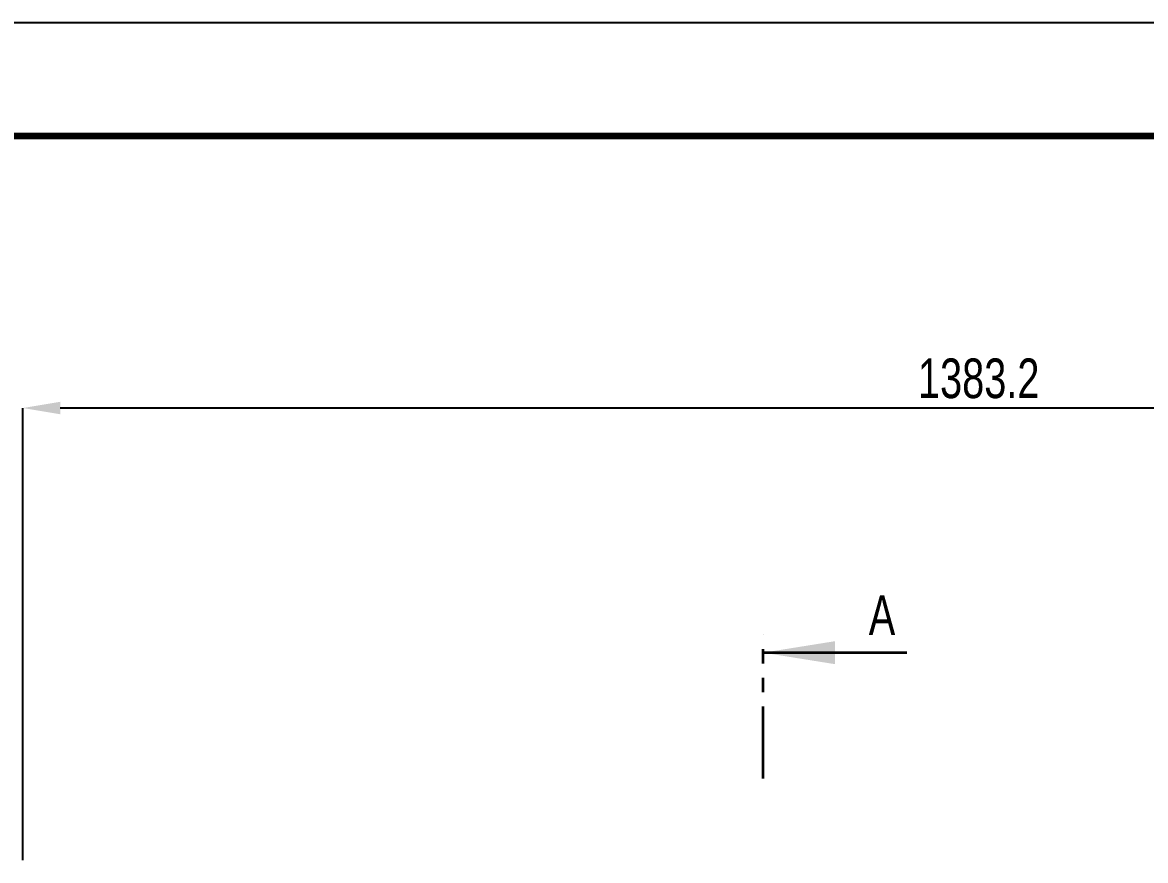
# Model space of a CAD drawing. Header units: millimetres. Extents: x 5983 to 6824, y 1301 to 1895.
# Drawn here: x 6085.4 to 6184.6, y 1820.7 to 1894.7 of the extents above; entities that cross this region are included whole.
import ezdxf

# ---------------------------------------------------------------- set-up
doc = ezdxf.new("R2010")
doc.units = ezdxf.units.MM
doc.linetypes.add('SLD-Mista-dupla', pattern=[12.7, 6.35, -1.27, 1.27, -1.27, 1.27, -1.27])
doc.linetypes.add('SLD-Sólida', pattern=[0])
doc.layers.add('COTA', color=1, linetype='SLD-Sólida')
doc.layers.add('FOLHA', color=7, linetype='Continuous')
doc.styles.add('SLDTEXTSTYLE5', font='TXT', dxfattribs={"width": 0.75})

msp = doc.modelspace()

# ---------------------------------------------------------------- linework, layer by layer
at = {"linetype": 'SLD-Mista-dupla', "lineweight": 35}
msp.add_line((6150.869, 1827.973), (6150.869, 1840.673), dxfattribs=at)
at = {"linetype": 'SLD-Sólida', "lineweight": 35}
msp.add_line((6163.569, 1839.086), (6150.869, 1839.086), dxfattribs=at)
msp.add_solid([(6150.869, 1839.086), (6157.219, 1838.07), (6157.219, 1840.102)], dxfattribs=at)
at = {"layer": 'COTA'}
for p, q in [((6085.451, 1820.759), (6085.451, 1860.696)), ((6266.576, 1860.696), (6088.753, 1860.696))]:
    msp.add_line(p, q, dxfattribs=at)
msp.add_solid([(6088.753, 1861.247), (6088.753, 1860.146), (6085.451, 1860.696)], dxfattribs=at)
at = {"layer": 'FOLHA', "color": 9, "lineweight": 100}
msp.add_line((6008.251, 1884.75), (6814.251, 1884.75), dxfattribs=at)
at = {"layer": 'FOLHA'}
msp.add_lwpolyline([(5983.251, 1894.75), (6824.251, 1894.75), (6824.251, 1300.75), (5983.251, 1300.75)], close=True, dxfattribs=at)

# ---------------------------------------------------------------- texts
at = {"style": 'SLDTEXTSTYLE5', "width": 0.75}
msp.add_text('A', height=3.5, dxfattribs=at).set_placement((6160.194, 1840.649))
at = {"layer": 'COTA', "style": 'SLDTEXTSTYLE5', "width": 0.75}
msp.add_text('1383.2', height=3.5, dxfattribs=at).set_placement((6164.542, 1861.571))

doc.saveas('drawing.dxf')
